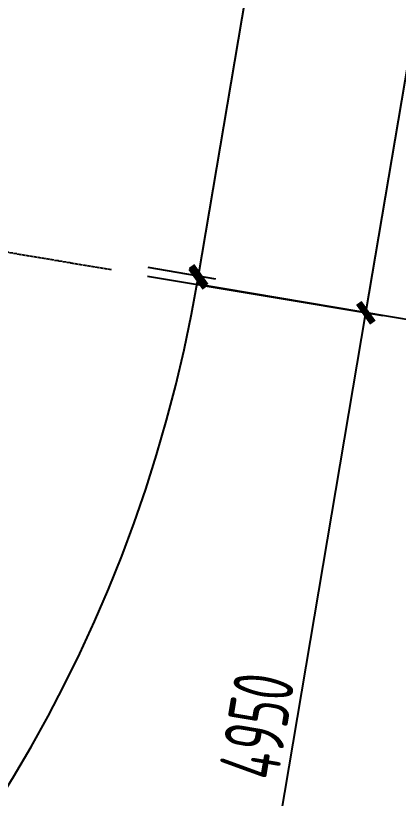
# Model space of a CAD drawing. Extents: x 12199666 to 24617114, y 1197707 to 2548648.
# Drawn here: x 12327621 to 12329845, y 1247708 to 1252263 of the extents above; entities that cross this region are included whole.
import ezdxf

# ---------------------------------------------------------------- set-up
doc = ezdxf.new("R2010")
doc.units = 0
doc.header["$LTSCALE"] = 10
doc.header["$MEASUREMENT"] = 0
doc.linetypes.add('TX-GRID-T1$0$TX-GRID-T1$0$DOTE', pattern=[2.42, 2, -0.2, 0.02, -0.2])
for name, color, linetype in [('TX-GRID-T1$0$A-DIMS-100', 1, 'Continuous'), ('TX-GRID-T1$0$TX-GRID-T1$0$DOTE', 1, 'Continuous'), ('TX-GRID-T1$0$TX-GRID-T1$0$PUB_DIM', 3, 'Continuous'), ('TX-PLAN-T1-DI$0$A-DIMS-100', 1, 'Continuous'), ('TX-PLAN-T1-F11$0$A-FIRE', 1, 'Continuous')]:
    doc.layers.add(name, color=color, linetype=linetype)
doc.styles.add('TX-GRID-T1$0$XD2008', font='xd-hzs.shx', dxfattribs={"width": 0.7, "bigfont": 'xd-hztxt.shx'})
doc.styles.add('TX-PLAN-T1-DI$0$XD2008', font='xd-hzs.shx', dxfattribs={"width": 0.7, "bigfont": 'xd-hztxt.shx'})
doc.dimstyles.new('TX-GRID-T1$0$XD100$0', dxfattribs={"dimscale": 100, "dimtxt": 3.5, "dimasz": 1, "dimexe": 1, "dimexo": 2, "dimgap": 0.5, "dimtad": 1, "dimdec": 0, "dimdsep": 46, "dimtxsty": 'TX-GRID-T1$0$XD2008', "dimblk1": 'TX-GRID-T1$0$_ArchTick', "dimblk2": 'TX-GRID-T1$0$_ArchTick', "dimsah": 1, "dimcen": 2.5, "dimclrt": 4, "dimaunit": 1, "dimadec": 0, "dimazin": 0, "dimtfac": 1, "dimtdec": 0, "dimtix": 1, "dimtmove": 2, "dimatfit": 3, "dimfxl": 0, "dimtolj": 1, "dimtzin": 0, "dimarcsym": 0})
doc.dimstyles.new('TX-PLAN-T1-DI$0$XD100', dxfattribs={"dimscale": 100, "dimtxt": 3.5, "dimasz": 1.5, "dimexe": 1, "dimexo": 2, "dimgap": 0.5, "dimtad": 1, "dimdec": 0, "dimdsep": 46, "dimtxsty": 'TX-PLAN-T1-DI$0$XD2008', "dimcen": 2.5, "dimclrt": 4, "dimaunit": 1, "dimadec": 0, "dimazin": 0, "dimtfac": 1, "dimtdec": 0, "dimtix": 1, "dimtmove": 2, "dimatfit": 3, "dimfxl": 0, "dimtolj": 1, "dimtzin": 0, "dimarcsym": 0})
doc.dimstyles.new('TX-PLAN-T1-DI$0$XD100$0', dxfattribs={"dimscale": 100, "dimtxt": 3.5, "dimasz": 1, "dimexe": 1, "dimexo": 2, "dimgap": 0.5, "dimtad": 1, "dimdec": 0, "dimdsep": 46, "dimtxsty": 'TX-PLAN-T1-DI$0$XD2008', "dimblk1": 'TX-PLAN-T1-DI$0$_ArchTick', "dimblk2": 'TX-PLAN-T1-DI$0$_ArchTick', "dimsah": 1, "dimcen": 2.5, "dimclrt": 4, "dimaunit": 1, "dimadec": 0, "dimazin": 0, "dimtfac": 1, "dimtdec": 0, "dimtix": 1, "dimtmove": 2, "dimatfit": 3, "dimfxl": 0, "dimtolj": 1, "dimtzin": 0, "dimarcsym": 0})

# ---------------------------------------------------------------- blocks, each defined once
blk = doc.blocks.new('TX-GRID-T1$0$_ArchTick')
at = {"color": 0, "linetype": 'ByBlock', "const_width": 0.4}
blk.add_lwpolyline([(-0.5, -0.5), (0.5, 0.5)], dxfattribs=at)
blk = doc.blocks.new('*D30')
at = {"layer": 'TX-GRID-T1$0$A-DIMS-100', "color": 0, "lineweight": -2, "transparency": 16777216}
for p, q in [((12328388, 1250747.9), (12329755.1, 1250517.3)), ((12328833, 1245652.9), (12329656.5, 1250533.9)), ((12327564.5, 1245866.9), (12328931.6, 1245636.2))]:
    blk.add_line(p, q, dxfattribs=at)
at = {"layer": 'TX-GRID-T1$0$A-DIMS-100', "color": 0, "lineweight": -2, "transparency": 16777216, "xscale": 100, "yscale": 100, "zscale": 100}
for p, rotation in [((12329656.5, 1250533.9), 80.42361603489324), ((12328833, 1245652.9), 260.4236160348932)]:
    blk.add_blockref('TX-GRID-T1$0$_ArchTick', p, dxfattribs=dict(at, rotation=rotation))
at = {"layer": 'TX-GRID-T1$0$A-DIMS-100', "color": 4, "transparency": 16777216, "insert": (12329022.8, 1248130.8), "char_height": 350, "attachment_point": 5, "rotation": 80.4236, "style": 'TX-GRID-T1$0$XD2008'}
blk.add_mtext('\\A1;4950', dxfattribs=at)
blk = doc.blocks.new('*D31')
at = {"layer": 'TX-GRID-T1$0$A-DIMS-100', "color": 0, "lineweight": -2, "transparency": 16777216}
for p, q in [((12329893.6, 1259671.8), (12331260.6, 1259441.2)), ((12329656.5, 1250533.9), (12331162, 1259457.8)), ((12328388, 1250747.9), (12329755.1, 1250517.3))]:
    blk.add_line(p, q, dxfattribs=at)
at = {"layer": 'TX-GRID-T1$0$A-DIMS-100', "color": 0, "lineweight": -2, "transparency": 16777216, "xscale": 100, "yscale": 100, "zscale": 100}
for p, rotation in [((12331162, 1259457.8), 80.4236160348996), ((12329656.5, 1250533.9), 260.4236160348996)]:
    blk.add_blockref('TX-GRID-T1$0$_ArchTick', p, dxfattribs=dict(at, rotation=rotation))
at = {"layer": 'TX-GRID-T1$0$A-DIMS-100', "color": 4, "transparency": 16777216, "insert": (12330187.4, 1255033.3), "char_height": 350, "attachment_point": 5, "rotation": 80.4236, "style": 'TX-GRID-T1$0$XD2008'}
blk.add_mtext('\\A1;9050', dxfattribs=at)
blk = doc.blocks.new('TX-PLAN-T1-DI$0$_ArchTick')
at = {"color": 0, "linetype": 'ByBlock', "const_width": 0.4}
blk.add_lwpolyline([(-0.5, -0.5), (0.5, 0.5)], dxfattribs=at)
blk = doc.blocks.new('*D256')
at = {"layer": 'TX-PLAN-T1-DI$0$A-DIMS-100', "color": 0, "lineweight": -2, "transparency": 16777216}
for p, q in [((12329887.2, 1259672.9), (12330280.2, 1259606.6)), ((12328684.3, 1250748.6), (12330181.6, 1259623.2)), ((12328389.9, 1250798.3), (12328782.9, 1250732))]:
    blk.add_line(p, q, dxfattribs=at)
at = {"layer": 'TX-PLAN-T1-DI$0$A-DIMS-100', "color": 0, "lineweight": -2, "transparency": 16777216, "xscale": 100, "yscale": 100, "zscale": 100}
for p, rotation in [((12330181.6, 1259623.2), 80.42361000126054), ((12328684.3, 1250748.6), 260.4236100012605)]:
    blk.add_blockref('TX-PLAN-T1-DI$0$_ArchTick', p, dxfattribs=dict(at, rotation=rotation))
at = {"layer": 'TX-PLAN-T1-DI$0$A-DIMS-100', "color": 4, "transparency": 16777216, "insert": (12329177.4, 1255315.9), "char_height": 350, "attachment_point": 5, "rotation": 80.4236, "style": 'TX-PLAN-T1-DI$0$XD2008'}
blk.add_mtext('\\A1;1500x6', dxfattribs=at)
blk = doc.blocks.new('*D254')
at = {"layer": 'TX-PLAN-T1-DI$0$A-DIMS-100', "color": 0, "lineweight": -2, "transparency": 16777216}
blk.add_arc((12320501, 1252120.9), 8297.6, 260.42362, 350.40108, dxfattribs=at)
at = {"layer": 'TX-PLAN-T1-DI$0$A-DIMS-100', "color": 0, "lineweight": -2, "transparency": 16777216, "xscale": 100, "yscale": 100, "zscale": 100}
for p, rotation in [((12328682.4, 1250737.3), 80.40108037310675), ((12319120.6, 1243938.9), 170.4236160333639)]:
    blk.add_blockref('TX-PLAN-T1-DI$0$_ArchTick', p, dxfattribs=dict(at, rotation=rotation))
at = {"layer": 'TX-PLAN-T1-DI$0$A-DIMS-100', "color": 4, "transparency": 16777216, "insert": (12325178.7, 1245541.7), "char_height": 350, "attachment_point": 5, "rotation": 35.4123, "style": 'TX-PLAN-T1-DI$0$XD2008'}
blk.add_mtext('\\A1;1378x7', dxfattribs=at)
blk = doc.blocks.new('TX-GRID-T1')
at = {"layer": 'TX-GRID-T1$0$TX-GRID-T1$0$DOTE', "linetype": 'TX-GRID-T1$0$TX-GRID-T1$0$DOTE'}
blk.add_line((12328177.4, 1250783.4), (12286269.7, 1257853.8), dxfattribs=at)
at = {"layer": 'TX-GRID-T1$0$TX-GRID-T1$0$PUB_DIM'}
blk.add_line((12331633.3, 1250200.4), (12328675.1, 1250699.5), dxfattribs=at)
at = {"layer": 'TX-GRID-T1$0$A-DIMS-100'}
for p1, p2, picture, middle in [((12328190.8, 1250781.2), (12329696.4, 1259705.1), '*D31', (12330187.4, 1255033.3)), ((12327367.3, 1245900.2), (12328190.8, 1250781.2), '*D30', (12329022.8, 1248130.8))]:
    dim = blk.add_aligned_dim(p1=p1, p2=p2, distance=-1486.4, dimstyle='TX-GRID-T1$0$XD100$0', dxfattribs=at)
    dim.commit()
    dim.dimension.update_dxf_attribs({"geometry": picture, "text_midpoint": middle})
blk = doc.blocks.new('TX-PLAN-T1-DI')
at = {"layer": 'TX-PLAN-T1-DI$0$A-DIMS-100'}
dim = blk.add_linear_dim(base=(12330181.6, 1259623.2), p1=(12328192.7, 1250831.6), p2=(12329689.9, 1259706.2), angle=80.4236, text='1500x6', dimstyle='TX-PLAN-T1-DI$0$XD100$0', dxfattribs=at)
dim.commit()
dim.dimension.update_dxf_attribs({"geometry": '*D256', "text_midpoint": (12329177.4, 1255315.9), "dimtype": 129})
dim = blk.add_angular_dim_2l(base=(12323395.5, 1244344.5), line1=((12329185, 1250652.3), (12299769.2, 1255627)), line2=((12319569.3, 1246598.8), (12319037.6, 1243447)), text='1378x7', dimstyle='TX-PLAN-T1-DI$0$XD100', override={"dimasz": 1, "dimblk1": 'TX-PLAN-T1-DI$0$_ArchTick', "dimblk2": 'TX-PLAN-T1-DI$0$_ArchTick', "dimsah": 1}, dxfattribs=at)
dim.commit()
dim.dimension.update_dxf_attribs({"geometry": '*D254', "text_midpoint": (12325178.7, 1245541.7)})
blk = doc.blocks.new('TX-PLAN-T1-F11')
at = {"layer": 'TX-PLAN-T1-F11$0$A-FIRE'}
blk.add_blockref('TX-PLAN-T1-DI', (0, 0.1), dxfattribs=at)

msp = doc.modelspace()

# ---------------------------------------------------------------- block references
for name in ['TX-PLAN-T1-F11', 'TX-GRID-T1']:
    msp.add_blockref(name, (0, 0))

doc.saveas('drawing.dxf')
